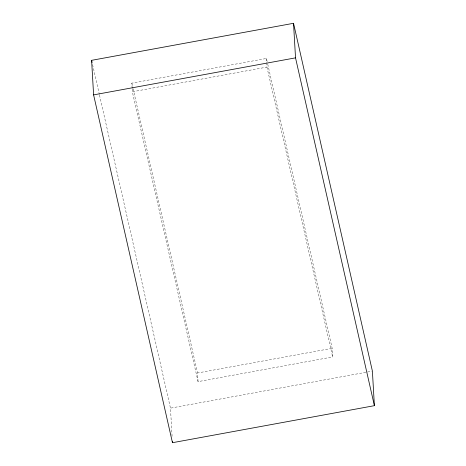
<?xml version="1.0" encoding="UTF-8"?>
<svg xmlns="http://www.w3.org/2000/svg" width="466" height="466" viewBox="0 0 466 466"><rect width="100%" height="100%" fill="white"/><g stroke="black" fill="none" stroke-linecap="round" stroke-linejoin="round"><path stroke-width="0.35" stroke-dasharray="2.33 1.75" d="M132.128 88.185L131.837 83.146L266.453 58.454L267.577 63.417M267.734 64.127L332.171 348.3L332.666 356.939L198.056 381.625L132.332 91.785L266.948 67.098L266.785 64.215M198.056 381.625L197.555 372.986L332.171 348.3M172.094 436.223L170.474 408.146L371.682 371.245M266.948 67.098L332.666 356.939M131.837 83.146L132.961 88.103M133.125 88.814L197.555 372.986M92.577 64.588L99.34 94.4M99.497 95.111L170.474 408.146M266.453 58.454L266.738 63.498M132.169 88.901L132.332 91.785"/><path stroke-width="0.7" d="M91.61 60.33L293.533 23.3L372.398 371.111L374.39 405.67L172.467 442.7L93.602 94.889L91.61 60.33L92.093 62.461M93.602 94.889L295.526 57.854L293.533 23.3M295.526 57.854L374.39 405.67M172.385 441.261L172.467 442.7"/></g></svg>
